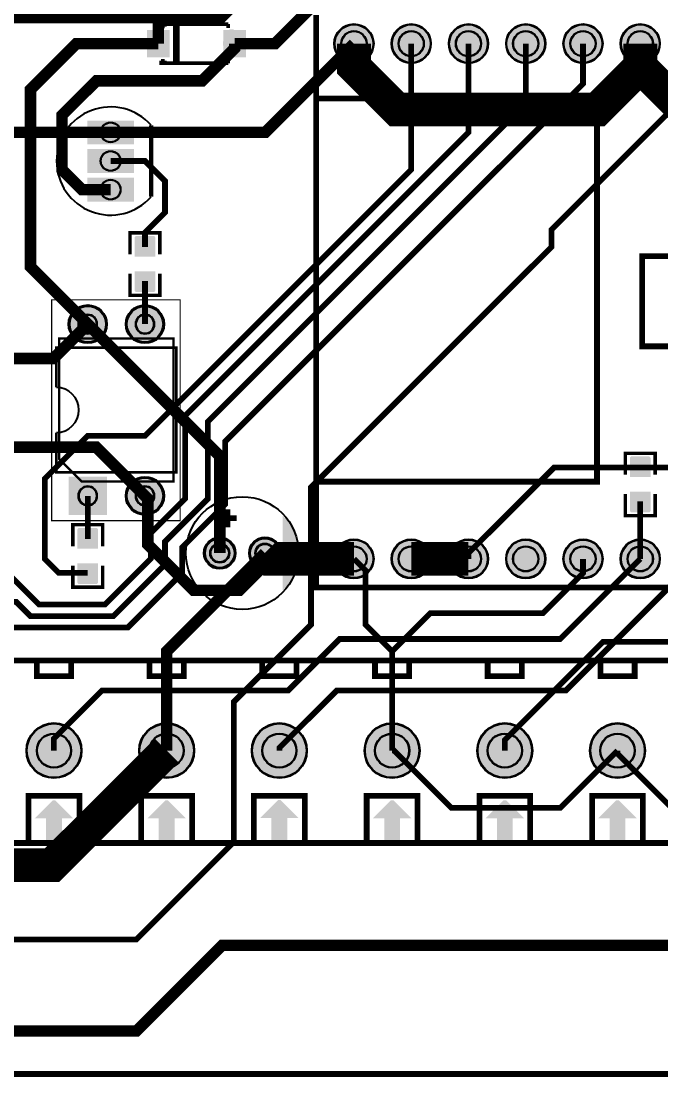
# Model space of a CAD drawing. Header units: millimetres. Extents: x 0 to 100, y 0 to 70.
# Drawn here: x 45.31 to 73.69, y -0.13 to 46.72 of the extents above; entities that cross this region are included whole.
import ezdxf

# ---------------------------------------------------------------- set-up
doc = ezdxf.new("R2010")
doc.units = ezdxf.units.MM
for name, color, linetype, true_color in [('BoardOutLine', 7, 'Continuous', 0xff00ff), ('BottomLayer', 7, 'Continuous', 0x0000ff), ('BottomSolderMaskLayer', 7, 'Continuous', 0xaa00ff), ('Document', 7, 'Continuous', 0xffffff), ('Mechanical', 7, 'Continuous', 0xf022f0), ('Multi-Layer', 7, 'Continuous', 0xc0c0c0), ('TopLayer', 7, 'Continuous', 0xff0000), ('TopPasteMaskLayer', 7, 'Continuous', 0x808080), ('TopSilkLayer', 7, 'Continuous', 0xffcc00), ('TopSolderMaskLayer', 7, 'Continuous', 0x800080)]:
    doc.layers.add(name, color=color, linetype=linetype, true_color=true_color)

msp = doc.modelspace()

# ---------------------------------------------------------------- hatches: boundary and pattern name
at = {"layer": 'BottomSolderMaskLayer'}
for points in [[(59.196, 45.72, 1), (60.947, 45.72, 1)], [(61.736, 45.72, 1), (63.487, 45.72, 1)], [(64.276, 45.72, 1), (66.027, 45.72, 1)], [(66.816, 45.72, 1), (68.567, 45.72, 1)], [(69.356, 45.72, 1), (71.107, 45.72, 1)], [(71.896, 45.72, 1), (73.647, 45.72, 1)], [(48.241, 42.31), (50.311, 42.31), (50.311, 41.256), (48.241, 41.256)], [(48.241, 41.04), (50.311, 41.04), (50.311, 39.986), (48.241, 39.986)], [(48.241, 39.77), (50.311, 39.77), (50.311, 38.716), (48.241, 38.716)], [(47.409, 33.274, 1), (49.111, 33.274, 1)], [(49.949, 33.274, 1), (51.651, 33.274, 1)], [(47.409, 24.803), (47.409, 26.505), (49.111, 26.505), (49.111, 24.803)], [(49.949, 25.654, 1), (51.651, 25.654, 1)], [(53.417, 23.114, 1), (54.819, 23.114, 1)], [(55.417, 23.114, 1), (56.819, 23.114, 1)], [(59.196, 22.86, 1), (60.947, 22.86, 1)], [(61.736, 22.86, 1), (63.487, 22.86, 1)], [(64.276, 22.86, 1), (66.027, 22.86, 1)], [(66.816, 22.86, 1), (68.567, 22.86, 1)], [(69.356, 22.86, 1), (71.107, 22.86, 1)], [(71.896, 22.86, 1), (73.647, 22.86, 1)], [(45.537, 14.351, 1), (47.988, 14.351, 1)], [(50.537, 14.351, 1), (52.988, 14.351, 1)], [(55.537, 14.351, 1), (57.988, 14.351, 1)], [(60.537, 14.351, 1), (62.988, 14.351, 1)], [(65.537, 14.351, 1), (67.988, 14.351, 1)], [(70.537, 14.351, 1), (72.988, 14.351, 1)]]:
    msp.add_hatch(color=256, dxfattribs=at).paths.add_polyline_path(points)
at = {"layer": 'Document'}
for points in [[(54.737, 46.355), (54.737, 45.091), (54.547, 45.091), (54.547, 46.355)], [(51.056, 45.815), (51.056, 45.625), (51.814, 45.625), (51.814, 45.815)], [(55.022, 45.818), (55.022, 45.628), (54.263, 45.628), (54.263, 45.818)], [(45.507, 10.25), (45.507, 12.34), (45.508, 12.357), (45.512, 12.373), (45.517, 12.389), (45.524, 12.404), (45.534, 12.418), (45.545, 12.43), (45.557, 12.441), (45.571, 12.45), (45.586, 12.458), (45.601, 12.463), (45.618, 12.466), (45.634, 12.467), (47.89, 12.467), (47.906, 12.466), (47.923, 12.463), (47.938, 12.458), (47.953, 12.45), (47.967, 12.441), (47.98, 12.43), (47.991, 12.418), (48, 12.404), (48.007, 12.389), (48.013, 12.373), (48.016, 12.357), (48.017, 12.34), (48.017, 10.25), (48.016, 10.233), (48.013, 10.217), (48.007, 10.201), (48, 10.186), (47.991, 10.173), (47.98, 10.16), (47.967, 10.149), (47.953, 10.14), (47.938, 10.133), (47.923, 10.127), (47.906, 10.124), (47.89, 10.123), (47.873, 10.124), (47.857, 10.127), (47.841, 10.133), (47.826, 10.14), (47.813, 10.149), (47.8, 10.16), (47.789, 10.173), (47.78, 10.186), (47.773, 10.201), (47.767, 10.217), (47.764, 10.233), (47.763, 10.25), (47.763, 12.213), (45.761, 12.213), (45.761, 10.25), (45.76, 10.233), (45.757, 10.217), (45.752, 10.201), (45.744, 10.186), (45.735, 10.173), (45.724, 10.16), (45.712, 10.149), (45.698, 10.14), (45.683, 10.133), (45.667, 10.127), (45.651, 10.124), (45.634, 10.123), (45.618, 10.124), (45.601, 10.127), (45.586, 10.133), (45.571, 10.14), (45.557, 10.149), (45.545, 10.16), (45.534, 10.173), (45.524, 10.186), (45.517, 10.201), (45.512, 10.217), (45.508, 10.233), (45.507, 10.25)], [(50.507, 10.25), (50.507, 12.34), (50.508, 12.357), (50.512, 12.373), (50.517, 12.389), (50.524, 12.404), (50.534, 12.418), (50.545, 12.43), (50.557, 12.441), (50.571, 12.45), (50.586, 12.458), (50.601, 12.463), (50.618, 12.466), (50.634, 12.467), (52.89, 12.467), (52.906, 12.466), (52.923, 12.463), (52.938, 12.458), (52.953, 12.45), (52.967, 12.441), (52.98, 12.43), (52.991, 12.418), (53, 12.404), (53.007, 12.389), (53.013, 12.373), (53.016, 12.357), (53.017, 12.34), (53.017, 10.25), (53.016, 10.233), (53.013, 10.217), (53.007, 10.201), (53, 10.186), (52.991, 10.172), (52.98, 10.16), (52.967, 10.149), (52.953, 10.14), (52.938, 10.132), (52.923, 10.127), (52.906, 10.124), (52.89, 10.123), (52.873, 10.124), (52.857, 10.127), (52.841, 10.132), (52.826, 10.14), (52.813, 10.149), (52.8, 10.16), (52.789, 10.172), (52.78, 10.186), (52.773, 10.201), (52.767, 10.217), (52.764, 10.233), (52.763, 10.25), (52.763, 12.213), (50.761, 12.213), (50.761, 10.25), (50.76, 10.233), (50.757, 10.217), (50.752, 10.201), (50.744, 10.186), (50.735, 10.172), (50.724, 10.16), (50.712, 10.149), (50.698, 10.14), (50.683, 10.132), (50.667, 10.127), (50.651, 10.124), (50.634, 10.123), (50.618, 10.124), (50.601, 10.127), (50.586, 10.132), (50.571, 10.14), (50.557, 10.149), (50.545, 10.16), (50.534, 10.172), (50.524, 10.186), (50.517, 10.201), (50.512, 10.217), (50.508, 10.233), (50.507, 10.25)], [(55.507, 10.26), (55.507, 12.35), (55.508, 12.367), (55.512, 12.383), (55.517, 12.399), (55.524, 12.414), (55.534, 12.428), (55.545, 12.44), (55.557, 12.451), (55.571, 12.46), (55.586, 12.468), (55.601, 12.473), (55.618, 12.476), (55.634, 12.477), (57.89, 12.477), (57.906, 12.476), (57.923, 12.473), (57.938, 12.468), (57.953, 12.46), (57.967, 12.451), (57.98, 12.44), (57.991, 12.428), (58, 12.414), (58.007, 12.399), (58.013, 12.383), (58.016, 12.367), (58.017, 12.35), (58.017, 10.26), (58.016, 10.243), (58.013, 10.227), (58.007, 10.211), (58, 10.197), (57.991, 10.183), (57.98, 10.17), (57.967, 10.159), (57.953, 10.15), (57.938, 10.143), (57.923, 10.137), (57.906, 10.134), (57.89, 10.133), (57.873, 10.134), (57.857, 10.137), (57.841, 10.143), (57.826, 10.15), (57.813, 10.159), (57.8, 10.17), (57.789, 10.183), (57.78, 10.197), (57.773, 10.211), (57.767, 10.227), (57.764, 10.243), (57.763, 10.26), (57.763, 12.223), (55.761, 12.223), (55.761, 10.26), (55.76, 10.243), (55.757, 10.227), (55.752, 10.211), (55.744, 10.197), (55.735, 10.183), (55.724, 10.17), (55.712, 10.159), (55.698, 10.15), (55.683, 10.143), (55.667, 10.137), (55.651, 10.134), (55.634, 10.133), (55.618, 10.134), (55.601, 10.137), (55.586, 10.143), (55.571, 10.15), (55.557, 10.159), (55.545, 10.17), (55.534, 10.183), (55.524, 10.197), (55.517, 10.211), (55.512, 10.227), (55.508, 10.243), (55.507, 10.26)], [(60.507, 10.25), (60.507, 12.34), (60.508, 12.357), (60.512, 12.373), (60.517, 12.389), (60.524, 12.404), (60.534, 12.418), (60.544, 12.43), (60.557, 12.441), (60.571, 12.45), (60.586, 12.458), (60.601, 12.463), (60.618, 12.466), (60.634, 12.467), (62.89, 12.467), (62.906, 12.466), (62.923, 12.463), (62.938, 12.458), (62.953, 12.45), (62.967, 12.441), (62.98, 12.43), (62.991, 12.418), (63, 12.404), (63.007, 12.389), (63.012, 12.373), (63.016, 12.357), (63.017, 12.34), (63.017, 10.25), (63.016, 10.233), (63.012, 10.217), (63.007, 10.201), (63, 10.186), (62.991, 10.172), (62.98, 10.16), (62.967, 10.149), (62.953, 10.14), (62.938, 10.132), (62.923, 10.127), (62.906, 10.124), (62.89, 10.123), (62.873, 10.124), (62.857, 10.127), (62.841, 10.132), (62.826, 10.14), (62.813, 10.149), (62.8, 10.16), (62.789, 10.172), (62.78, 10.186), (62.772, 10.201), (62.767, 10.217), (62.764, 10.233), (62.763, 10.25), (62.763, 12.213), (60.761, 12.213), (60.761, 10.25), (60.76, 10.233), (60.757, 10.217), (60.752, 10.201), (60.744, 10.186), (60.735, 10.172), (60.724, 10.16), (60.712, 10.149), (60.698, 10.14), (60.683, 10.132), (60.667, 10.127), (60.651, 10.124), (60.634, 10.123), (60.618, 10.124), (60.601, 10.127), (60.586, 10.132), (60.571, 10.14), (60.557, 10.149), (60.544, 10.16), (60.534, 10.172), (60.524, 10.186), (60.517, 10.201), (60.512, 10.217), (60.508, 10.233), (60.507, 10.25)], [(65.507, 10.25), (65.507, 12.34), (65.508, 12.357), (65.512, 12.373), (65.517, 12.389), (65.524, 12.404), (65.534, 12.418), (65.544, 12.43), (65.557, 12.441), (65.571, 12.45), (65.586, 12.458), (65.601, 12.463), (65.618, 12.466), (65.634, 12.467), (67.89, 12.467), (67.906, 12.466), (67.923, 12.463), (67.938, 12.458), (67.953, 12.45), (67.967, 12.441), (67.98, 12.43), (67.991, 12.418), (68, 12.404), (68.007, 12.389), (68.012, 12.373), (68.016, 12.357), (68.017, 12.34), (68.017, 10.25), (68.016, 10.233), (68.012, 10.217), (68.007, 10.201), (68, 10.186), (67.991, 10.172), (67.98, 10.16), (67.967, 10.149), (67.953, 10.14), (67.938, 10.132), (67.923, 10.127), (67.906, 10.124), (67.89, 10.123), (67.873, 10.124), (67.857, 10.127), (67.841, 10.132), (67.826, 10.14), (67.813, 10.149), (67.8, 10.16), (67.789, 10.172), (67.78, 10.186), (67.772, 10.201), (67.767, 10.217), (67.764, 10.233), (67.763, 10.25), (67.763, 12.213), (65.761, 12.213), (65.761, 10.25), (65.76, 10.233), (65.757, 10.217), (65.752, 10.201), (65.744, 10.186), (65.735, 10.172), (65.724, 10.16), (65.712, 10.149), (65.698, 10.14), (65.683, 10.132), (65.667, 10.127), (65.651, 10.124), (65.634, 10.123), (65.618, 10.124), (65.601, 10.127), (65.586, 10.132), (65.571, 10.14), (65.557, 10.149), (65.544, 10.16), (65.534, 10.172), (65.524, 10.186), (65.517, 10.201), (65.512, 10.217), (65.508, 10.233), (65.507, 10.25)], [(70.507, 10.25), (70.507, 12.34), (70.508, 12.357), (70.512, 12.373), (70.517, 12.389), (70.524, 12.404), (70.534, 12.418), (70.545, 12.43), (70.557, 12.441), (70.571, 12.45), (70.586, 12.458), (70.601, 12.463), (70.618, 12.466), (70.634, 12.467), (72.89, 12.467), (72.906, 12.466), (72.923, 12.463), (72.938, 12.458), (72.953, 12.45), (72.967, 12.441), (72.98, 12.43), (72.991, 12.418), (73, 12.404), (73.007, 12.389), (73.013, 12.373), (73.016, 12.357), (73.017, 12.34), (73.017, 10.25), (73.016, 10.233), (73.013, 10.217), (73.007, 10.201), (73, 10.186), (72.991, 10.172), (72.98, 10.16), (72.967, 10.149), (72.953, 10.14), (72.938, 10.132), (72.923, 10.127), (72.906, 10.124), (72.89, 10.123), (72.873, 10.124), (72.857, 10.127), (72.841, 10.132), (72.826, 10.14), (72.813, 10.149), (72.8, 10.16), (72.789, 10.172), (72.78, 10.186), (72.773, 10.201), (72.767, 10.217), (72.764, 10.233), (72.763, 10.25), (72.763, 12.213), (70.761, 12.213), (70.761, 10.25), (70.76, 10.233), (70.757, 10.217), (70.752, 10.201), (70.744, 10.186), (70.735, 10.172), (70.724, 10.16), (70.712, 10.149), (70.698, 10.14), (70.683, 10.132), (70.667, 10.127), (70.651, 10.124), (70.634, 10.123), (70.618, 10.124), (70.601, 10.127), (70.586, 10.132), (70.571, 10.14), (70.557, 10.149), (70.545, 10.16), (70.534, 10.172), (70.524, 10.186), (70.517, 10.201), (70.512, 10.217), (70.508, 10.233), (70.507, 10.25)], [(46.412, 10.251), (46.412, 11.351), (45.912, 11.351), (45.912, 11.351), (46.712, 12.151), (46.812, 12.151), (47.612, 11.351), (47.112, 11.351), (47.112, 10.251)], [(51.412, 10.251), (51.412, 11.351), (50.912, 11.351), (50.912, 11.351), (51.712, 12.151), (51.812, 12.151), (52.612, 11.351), (52.112, 11.351), (52.112, 10.251)], [(56.412, 10.261), (56.412, 11.361), (55.912, 11.361), (55.912, 11.361), (56.712, 12.161), (56.812, 12.161), (57.612, 11.361), (57.112, 11.361), (57.112, 10.261)], [(61.412, 10.251), (61.412, 11.351), (60.912, 11.351), (60.912, 11.351), (61.712, 12.151), (61.812, 12.151), (62.612, 11.351), (62.112, 11.351), (62.112, 10.251)], [(66.412, 10.251), (66.412, 11.351), (65.912, 11.351), (65.912, 11.351), (66.712, 12.151), (66.812, 12.151), (67.612, 11.351), (67.112, 11.351), (67.112, 10.251)], [(71.412, 10.251), (71.412, 11.351), (70.912, 11.351), (70.912, 11.351), (71.712, 12.151), (71.812, 12.151), (72.612, 11.351), (72.112, 11.351), (72.112, 10.251)]]:
    msp.add_hatch(color=256, dxfattribs=at).paths.add_polyline_path(points)
at = {"layer": 'Multi-Layer'}
for points in [[(59.221, 45.72, 1), (60.921, 45.72, 1)], [(61.761, 45.72, 1), (63.461, 45.72, 1)], [(64.301, 45.72, 1), (66.001, 45.72, 1)], [(66.841, 45.72, 1), (68.541, 45.72, 1)], [(69.381, 45.72, 1), (71.081, 45.72, 1)], [(71.921, 45.72, 1), (73.621, 45.72, 1)], [(48.266, 42.285), (50.286, 42.285), (50.286, 41.281), (48.266, 41.281)], [(48.266, 41.015), (50.286, 41.015), (50.286, 40.011), (48.266, 40.011)], [(48.266, 39.745), (50.286, 39.745), (50.286, 38.741), (48.266, 38.741)], [(47.46, 33.274, 1), (49.06, 33.274, 1)], [(50, 33.274, 1), (51.6, 33.274, 1)], [(47.46, 24.854), (47.46, 26.454), (49.06, 26.454), (49.06, 24.854)], [(50, 25.654, 1), (51.6, 25.654, 1)], [(53.468, 23.114, 1), (54.768, 23.114, 1)], [(55.468, 23.114, 1), (56.768, 23.114, 1)], [(59.221, 22.86, 1), (60.921, 22.86, 1)], [(61.761, 22.86, 1), (63.461, 22.86, 1)], [(64.301, 22.86, 1), (66.001, 22.86, 1)], [(66.841, 22.86, 1), (68.541, 22.86, 1)], [(69.381, 22.86, 1), (71.081, 22.86, 1)], [(71.921, 22.86, 1), (73.621, 22.86, 1)], [(45.562, 14.351, 1), (47.962, 14.351, 1)], [(50.562, 14.351, 1), (52.962, 14.351, 1)], [(55.562, 14.351, 1), (57.962, 14.351, 1)], [(60.562, 14.351, 1), (62.962, 14.351, 1)], [(65.562, 14.351, 1), (67.962, 14.351, 1)], [(70.562, 14.351, 1), (72.962, 14.351, 1)]]:
    msp.add_hatch(color=256, dxfattribs=at).paths.add_polyline_path(points)
at = {"layer": 'TopLayer'}
for points in [[(50.919, 46.295), (51.869, 46.295), (51.869, 45.145), (50.919, 45.145)], [(54.304, 46.295), (55.254, 46.295), (55.254, 45.145), (54.304, 45.145)], [(51.232, 36.291), (50.368, 36.291), (50.368, 37.098), (51.232, 37.098)], [(51.232, 35.591), (50.368, 35.591), (50.368, 34.785), (51.232, 34.785)], [(72.339, 26.512), (73.203, 26.512), (73.203, 27.319), (72.339, 27.319)], [(72.339, 25.812), (73.203, 25.812), (73.203, 25.006), (72.339, 25.006)], [(48.692, 23.337), (47.828, 23.337), (47.828, 24.144), (48.692, 24.144)], [(48.692, 22.637), (47.828, 22.637), (47.828, 21.831), (48.692, 21.831)]]:
    msp.add_hatch(color=256, dxfattribs=at).paths.add_polyline_path(points)
at = {"layer": 'TopPasteMaskLayer'}
for points in [[(50.919, 46.295), (51.869, 46.295), (51.869, 45.145), (50.919, 45.145)], [(54.304, 46.295), (55.254, 46.295), (55.254, 45.145), (54.304, 45.145)], [(50.35, 37.136), (50.35, 36.336), (50.4, 36.286), (50.628, 36.286), (50.628, 36.656), (50.958, 36.656), (50.958, 36.286), (51.2, 36.286), (51.25, 36.336), (51.25, 37.136), (51.2, 37.186), (50.4, 37.186)], [(51.25, 34.746), (51.25, 35.546), (51.2, 35.596), (50.972, 35.596), (50.972, 35.226), (50.642, 35.226), (50.642, 35.596), (50.4, 35.596), (50.35, 35.546), (50.35, 34.746), (50.4, 34.696), (51.2, 34.696)], [(72.321, 27.357), (72.321, 26.557), (72.371, 26.507), (72.599, 26.507), (72.599, 26.877), (72.929, 26.877), (72.929, 26.507), (73.171, 26.507), (73.221, 26.557), (73.221, 27.357), (73.171, 27.407), (72.371, 27.407)], [(73.221, 24.967), (73.221, 25.767), (73.171, 25.817), (72.943, 25.817), (72.943, 25.447), (72.613, 25.447), (72.613, 25.817), (72.371, 25.817), (72.321, 25.767), (72.321, 24.967), (72.371, 24.917), (73.171, 24.917)], [(47.81, 24.182), (47.81, 23.382), (47.86, 23.332), (48.088, 23.332), (48.088, 23.702), (48.418, 23.702), (48.418, 23.332), (48.66, 23.332), (48.71, 23.382), (48.71, 24.182), (48.66, 24.232), (47.86, 24.232)], [(48.71, 21.792), (48.71, 22.592), (48.66, 22.642), (48.432, 22.642), (48.432, 22.272), (48.102, 22.272), (48.102, 22.642), (47.86, 22.642), (47.81, 22.592), (47.81, 21.792), (47.86, 21.742), (48.66, 21.742)]]:
    msp.add_hatch(color=256, dxfattribs=at).paths.add_polyline_path(points)
at = {"layer": 'TopSilkLayer'}
for points in [[(56.912, 24.765), (56.961, 24.717), (57.008, 24.668), (57.054, 24.617), (57.098, 24.565), (57.141, 24.511), (57.182, 24.457), (57.221, 24.401), (57.259, 24.344), (57.295, 24.286), (57.329, 24.226), (57.361, 24.166), (57.392, 24.105), (57.421, 24.043), (57.447, 23.98), (57.472, 23.917), (57.495, 23.852), (57.517, 23.787), (57.536, 23.722), (57.553, 23.656), (57.568, 23.589), (57.581, 23.522), (57.593, 23.454), (57.602, 23.387), (57.609, 23.319), (57.614, 23.251), (57.617, 23.182), (57.618, 23.114), (57.617, 23.046), (57.614, 22.977), (57.609, 22.909), (57.602, 22.841), (57.593, 22.774), (57.581, 22.706), (57.568, 22.639), (57.553, 22.572), (57.536, 22.506), (57.517, 22.441), (57.495, 22.376), (57.472, 22.311), (57.447, 22.248), (57.421, 22.185), (57.392, 22.123), (57.361, 22.062), (57.329, 22.002), (57.295, 21.942), (57.259, 21.884), (57.221, 21.827), (57.182, 21.771), (57.141, 21.717), (57.098, 21.663), (57.054, 21.611), (57.008, 21.56), (56.961, 21.511), (56.912, 21.463)], [(46.412, 10.251), (46.412, 11.351), (45.912, 11.351), (45.912, 11.351), (46.712, 12.151), (46.812, 12.151), (47.612, 11.351), (47.112, 11.351), (47.112, 10.251)], [(51.412, 10.251), (51.412, 11.351), (50.912, 11.351), (50.912, 11.351), (51.712, 12.151), (51.812, 12.151), (52.612, 11.351), (52.112, 11.351), (52.112, 10.251)], [(56.412, 10.261), (56.412, 11.361), (55.912, 11.361), (55.912, 11.361), (56.712, 12.161), (56.812, 12.161), (57.612, 11.361), (57.112, 11.361), (57.112, 10.261)], [(61.412, 10.251), (61.412, 11.351), (60.912, 11.351), (60.912, 11.351), (61.712, 12.151), (61.812, 12.151), (62.612, 11.351), (62.112, 11.351), (62.112, 10.251)], [(66.412, 10.251), (66.412, 11.351), (65.912, 11.351), (65.912, 11.351), (66.712, 12.151), (66.812, 12.151), (67.612, 11.351), (67.112, 11.351), (67.112, 10.251)], [(71.412, 10.251), (71.412, 11.351), (70.912, 11.351), (70.912, 11.351), (71.712, 12.151), (71.812, 12.151), (72.612, 11.351), (72.112, 11.351), (72.112, 10.251)]]:
    msp.add_hatch(color=256, dxfattribs=at).paths.add_polyline_path(points)
at = {"layer": 'TopSolderMaskLayer'}
for points in [[(59.196, 45.72, 1), (60.947, 45.72, 1)], [(61.736, 45.72, 1), (63.487, 45.72, 1)], [(64.276, 45.72, 1), (66.027, 45.72, 1)], [(66.816, 45.72, 1), (68.567, 45.72, 1)], [(69.356, 45.72, 1), (71.107, 45.72, 1)], [(71.896, 45.72, 1), (73.647, 45.72, 1)], [(50.893, 46.32), (51.894, 46.32), (51.894, 45.12), (50.893, 45.12)], [(54.278, 46.32), (55.279, 46.32), (55.279, 45.12), (54.278, 45.12)], [(48.241, 42.31), (50.311, 42.31), (50.311, 41.256), (48.241, 41.256)], [(48.241, 41.04), (50.311, 41.04), (50.311, 39.986), (48.241, 39.986)], [(48.241, 39.77), (50.311, 39.77), (50.311, 38.716), (48.241, 38.716)], [(51.259, 36.267), (50.341, 36.267), (50.341, 37.121), (51.259, 37.121)], [(51.259, 35.615), (50.341, 35.615), (50.341, 34.761), (51.259, 34.761)], [(47.409, 33.274, 1), (49.111, 33.274, 1)], [(49.949, 33.274, 1), (51.651, 33.274, 1)], [(72.312, 26.488), (73.23, 26.488), (73.23, 27.342), (72.312, 27.342)], [(47.409, 24.803), (47.409, 26.505), (49.111, 26.505), (49.111, 24.803)], [(49.949, 25.654, 1), (51.651, 25.654, 1)], [(72.312, 25.836), (73.23, 25.836), (73.23, 24.982), (72.312, 24.982)], [(48.719, 23.313), (47.801, 23.313), (47.801, 24.167), (48.719, 24.167)], [(53.417, 23.114, 1), (54.819, 23.114, 1)], [(55.417, 23.114, 1), (56.819, 23.114, 1)], [(59.196, 22.86, 1), (60.947, 22.86, 1)], [(61.736, 22.86, 1), (63.487, 22.86, 1)], [(64.276, 22.86, 1), (66.027, 22.86, 1)], [(66.816, 22.86, 1), (68.567, 22.86, 1)], [(69.356, 22.86, 1), (71.107, 22.86, 1)], [(71.896, 22.86, 1), (73.647, 22.86, 1)], [(48.719, 22.661), (47.801, 22.661), (47.801, 21.807), (48.719, 21.807)], [(45.537, 14.351, 1), (47.988, 14.351, 1)], [(50.537, 14.351, 1), (52.988, 14.351, 1)], [(55.537, 14.351, 1), (57.988, 14.351, 1)], [(60.537, 14.351, 1), (62.988, 14.351, 1)], [(65.537, 14.351, 1), (67.988, 14.351, 1)], [(70.537, 14.351, 1), (72.988, 14.351, 1)]]:
    msp.add_hatch(color=256, dxfattribs=at).paths.add_polyline_path(points)

# ---------------------------------------------------------------- linework, layer by layer
at = {"layer": 'BoardOutLine', "const_width": 0.254}
msp.add_lwpolyline([(0.127, 69.977), (0, 70.104), (100, 70.104), (100, 0), (0, 0), (0, 70.104)], dxfattribs=at)
at = {"layer": 'BottomLayer'}
for points, const_width in [([(57.277, 50.431), (57.035, 50.431), (53.975, 47.371), (44.335, 47.371), (41.275, 50.431)], 1.5), ([(60.071, 45.72), (60.071, 44.704), (61.976, 42.799), (70.866, 42.799), (72.771, 44.704)], 1.5), ([(72.771, 45.72), (72.771, 44.704), (74.676, 42.799), (76.2, 42.799), (77.851, 44.45), (77.851, 45.72)], 1.5), ([(49.276, 41.783), (56.134, 41.783), (60.071, 45.72)], 0.512), ([(41.529, 41.91), (41.656, 41.783), (49.276, 41.783)], 0.512), ([(54.118, 23.114), (54.118, 27.416), (48.26, 33.274)], 0.512), ([(42.545, 25.781), (44.577, 27.813), (48.641, 27.813), (50.8, 25.654)], 0.512), ([(56.118, 23.114), (56.118, 22.59), (54.991, 21.463), (52.959, 21.463), (50.927, 23.495), (50.927, 25.527), (50.8, 25.654)], 0.512), ([(60.071, 22.86), (56.372, 22.86), (56.118, 23.114)], 1.5), ([(46.762, 14.351), (46.762, 14.885), (48.895, 17.018), (57.15, 17.018), (59.436, 19.304), (69.215, 19.304), (72.771, 22.86)], 0.254), ([(56.762, 14.351), (56.762, 14.471), (59.309, 17.018), (69.469, 17.018), (75.311, 22.86)], 0.254)]:
    msp.add_lwpolyline(points, dxfattribs=dict(at, const_width=const_width))
at = {"layer": 'BottomSolderMaskLayer'}
for points in [[(47.835, 33.277), (47.835, 33.271)], [(48.685, 33.277), (48.685, 33.271)], [(50.375, 33.277), (50.375, 33.271)], [(51.226, 33.277), (51.226, 33.271)], [(47.835, 25.657), (47.835, 25.651)], [(48.685, 25.657), (48.685, 25.651)], [(50.375, 25.657), (50.375, 25.651)], [(51.226, 25.657), (51.226, 25.651)]]:
    msp.add_lwpolyline(points, close=True, dxfattribs=at)
for centre, radius in [((60.071, 45.72), 0.875), ((62.611, 45.72), 0.875), ((65.151, 45.72), 0.875), ((67.691, 45.72), 0.875), ((70.231, 45.72), 0.875), ((72.771, 45.72), 0.875), ((60.071, 45.72), 0.566), ((62.611, 45.72), 0.566), ((65.151, 45.72), 0.566), ((67.691, 45.72), 0.566), ((70.231, 45.72), 0.566), ((72.771, 45.72), 0.566), ((49.276, 41.783), 0.443), ((49.276, 40.513), 0.443), ((49.276, 39.243), 0.443), ((48.26, 33.274), 0.851), ((50.8, 33.274), 0.851), ((50.8, 25.654), 0.851), ((54.118, 23.114), 0.701), ((54.118, 23.114), 0.431), ((56.118, 23.114), 0.701), ((56.118, 23.114), 0.431), ((60.071, 22.86), 0.875), ((60.071, 22.86), 0.566), ((62.611, 22.86), 0.875), ((62.611, 22.86), 0.566), ((65.151, 22.86), 0.875), ((65.151, 22.86), 0.566), ((67.691, 22.86), 0.875), ((67.691, 22.86), 0.566), ((70.231, 22.86), 0.875), ((70.231, 22.86), 0.566), ((72.771, 22.86), 0.875), ((72.771, 22.86), 0.566), ((46.762, 14.351), 1.225), ((51.762, 14.351), 1.225), ((56.762, 14.351), 1.225), ((61.762, 14.351), 1.225), ((66.762, 14.351), 1.225), ((71.762, 14.351), 1.225), ((46.762, 14.351), 0.766), ((51.762, 14.351), 0.766), ((56.762, 14.351), 0.766), ((61.762, 14.351), 0.766), ((66.762, 14.351), 0.766), ((71.762, 14.351), 0.766)]:
    msp.add_circle(centre, radius, dxfattribs=at)
for centre, start, end in [((48.26, 33.277), 360, 180), ((48.26, 33.271), 180, 360), ((50.8, 33.277), 360, 180), ((50.8, 33.271), 180, 360), ((48.26, 25.657), 360, 180), ((50.8, 25.657), 360, 180), ((48.26, 25.651), 180, 360), ((50.8, 25.651), 180, 360)]:
    msp.add_arc(centre, 0.425, start, end, dxfattribs=at)
at = {"layer": 'Document', "const_width": 0.1}
msp.add_lwpolyline([(46.99, 27.29), (46.99, 32.639), (52.07, 32.639), (52.07, 26.289), (47.991, 26.289), (46.99, 27.29)], close=True, dxfattribs=at)
at = {"layer": 'Mechanical', "const_width": 0.05}
msp.add_lwpolyline([(46.66, 24.554), (52.36, 24.554), (52.36, 34.354), (46.66, 34.354), (46.66, 24.554)], close=True, dxfattribs=at)
at = {"layer": 'Multi-Layer'}
for points in [[(47.86, 33.277), (47.86, 33.272)], [(48.66, 33.277), (48.66, 33.272)], [(50.4, 33.277), (50.4, 33.272)], [(51.2, 33.277), (51.2, 33.272)], [(47.86, 25.657), (47.86, 25.652)], [(48.66, 25.657), (48.66, 25.652)], [(50.4, 25.657), (50.4, 25.652)], [(51.2, 25.657), (51.2, 25.652)]]:
    msp.add_lwpolyline(points, close=True, dxfattribs=at)
for centre, radius in [((60.071, 45.72), 0.85), ((62.611, 45.72), 0.85), ((65.151, 45.72), 0.85), ((67.691, 45.72), 0.85), ((70.231, 45.72), 0.85), ((72.771, 45.72), 0.85), ((60.071, 45.72), 0.55), ((62.611, 45.72), 0.55), ((65.151, 45.72), 0.55), ((67.691, 45.72), 0.55), ((70.231, 45.72), 0.55), ((72.771, 45.72), 0.55), ((49.276, 41.783), 0.432), ((49.276, 40.513), 0.432), ((49.276, 39.243), 0.432), ((48.26, 33.274), 0.8), ((50.8, 33.274), 0.8), ((50.8, 25.654), 0.8), ((54.118, 23.114), 0.65), ((54.118, 23.114), 0.4), ((56.118, 23.114), 0.65), ((56.118, 23.114), 0.4), ((60.071, 22.86), 0.85), ((62.611, 22.86), 0.85), ((65.151, 22.86), 0.85), ((67.691, 22.86), 0.85), ((70.231, 22.86), 0.85), ((72.771, 22.86), 0.85), ((60.071, 22.86), 0.55), ((62.611, 22.86), 0.55), ((65.151, 22.86), 0.55), ((67.691, 22.86), 0.55), ((70.231, 22.86), 0.55), ((72.771, 22.86), 0.55), ((46.762, 14.351), 1.2), ((51.762, 14.351), 1.2), ((56.762, 14.351), 1.2), ((61.762, 14.351), 1.2), ((66.762, 14.351), 1.2), ((71.762, 14.351), 1.2), ((46.762, 14.351), 0.75), ((51.762, 14.351), 0.75), ((56.762, 14.351), 0.75), ((61.762, 14.351), 0.75), ((66.762, 14.351), 0.75), ((71.762, 14.351), 0.75)]:
    msp.add_circle(centre, radius, dxfattribs=at)
for centre, start, end in [((48.26, 33.277), 360, 180), ((48.26, 33.272), 180, 360), ((50.8, 33.277), 360, 180), ((50.8, 33.272), 180, 360), ((48.26, 25.657), 360, 180), ((50.8, 25.657), 360, 180), ((48.26, 25.652), 180, 360), ((50.8, 25.652), 180, 360)]:
    msp.add_arc(centre, 0.4, start, end, dxfattribs=at)
at = {"layer": 'TopLayer'}
for points, const_width in [([(77.724, 56.007), (77.724, 60.071), (79.375, 61.722), (97.409, 61.722), (98.679, 60.452), (98.679, 8.382), (96.012, 5.715), (54.229, 5.715), (50.419, 1.905), (9.525, 1.905), (1.651, 9.779), (1.651, 20.828), (3.039, 22.216), (3.81, 22.216)], 0.5), ([(51.394, 45.72), (51.394, 52.314), (51.277, 52.431)], 0.512), ([(54.779, 45.72), (56.566, 45.72), (63.277, 52.431)], 0.512), ([(51.394, 45.72), (47.752, 45.72), (45.72, 43.688), (45.72, 35.814), (48.26, 33.274)], 0.512), ([(54.779, 45.72), (54.779, 45.507), (53.34, 44.069), (48.641, 44.069), (47.117, 42.545), (47.117, 40.132), (48.006, 39.243), (49.276, 39.243)], 0.512), ([(75.565, 45.72), (75.565, 44.196), (68.834, 37.465), (68.834, 36.703), (58.166, 26.035), (58.166, 19.939), (54.737, 16.51), (54.737, 10.287), (50.419, 5.969), (12.566, 5.969), (4.184, 14.351)], 0.254), ([(23.622, 22.361), (28.439, 22.361), (30.988, 19.812), (50.038, 19.812), (52.451, 22.225), (52.451, 23.368), (54.356, 25.273), (54.356, 28.067), (70.231, 43.942), (70.231, 45.72)], 0.254), ([(32.639, 22.361), (35.551, 22.361), (36.957, 20.955), (45.085, 20.955), (45.72, 20.32), (49.403, 20.32), (51.689, 22.606), (51.689, 23.622), (53.594, 25.527), (53.594, 28.956), (67.691, 43.053), (67.691, 45.72)], 0.254), ([(40.005, 22.361), (44.568, 22.361), (46.101, 20.828), (49.022, 20.828), (51.054, 22.86), (51.054, 24.003), (52.578, 25.527), (52.578, 29.21), (65.151, 41.783), (65.151, 45.72)], 0.254), ([(48.26, 22.234), (46.981, 22.234), (46.355, 22.86), (46.355, 26.416), (48.26, 28.321), (50.8, 28.321), (62.611, 40.132), (62.611, 45.72)], 0.254), ([(50.8, 36.694), (50.8, 37.338), (51.689, 38.227), (51.689, 39.624), (50.8, 40.513), (49.276, 40.513)], 0.254), ([(50.8, 33.274), (50.8, 35.188)], 0.254), ([(40.005, 33.401), (41.656, 31.75), (46.736, 31.75), (48.26, 33.274)], 0.512), ([(65.151, 22.86), (65.151, 23.114), (68.953, 26.915), (72.771, 26.915)], 0.254), ([(72.771, 26.915), (75.311, 26.915)], 0.254), ([(48.26, 23.74), (48.26, 25.654)], 0.254), ([(72.771, 22.86), (72.771, 25.409)], 0.254), ([(62.611, 22.86), (65.151, 22.86)], 1.5), ([(51.762, 14.351), (51.762, 18.758), (56.118, 23.114)], 0.512), ([(61.762, 14.351), (61.762, 18.756), (60.579, 19.939), (60.579, 22.352), (60.071, 22.86)], 0.254), ([(70.231, 22.86), (70.231, 22.225), (68.453, 20.447), (63.453, 20.447), (61.762, 18.756)], 0.254), ([(66.762, 14.351), (66.762, 14.819), (71.12, 19.177), (74.168, 19.177), (77.851, 22.86)], 0.254), ([(40.139, 14.351), (40.139, 13.328), (44.196, 9.271), (46.682, 9.271), (51.762, 14.351)], 1.5), ([(61.762, 14.351), (61.849, 14.351), (64.389, 11.811), (69.222, 11.811), (71.762, 14.351)], 0.254), ([(71.762, 14.351), (71.762, 14.217), (74.295, 11.684), (79.095, 11.684), (81.762, 14.351)], 0.254)]:
    msp.add_lwpolyline(points, dxfattribs=dict(at, const_width=const_width))
at = {"layer": 'TopSilkLayer'}
for points, const_width in [([(59.091, 21.59), (58.396, 21.59), (58.396, 46.99)], 0.254), ([(51.506, 46.475), (51.506, 46.586), (51.68, 46.586)], 0.152), ([(51.506, 46.475), (51.68, 46.475)], 0.152), ([(51.68, 46.586), (51.68, 46.475)], 0.152), ([(51.68, 46.586), (54.492, 46.586)], 0.152), ([(52.116, 46.586), (52.116, 44.854)], 0.152), ([(52.259, 46.586), (52.259, 44.854)], 0.152), ([(54.492, 46.586), (54.492, 46.418)], 0.152), ([(51.506, 44.965), (51.68, 44.965)], 0.152), ([(51.68, 44.854), (51.506, 44.854), (51.506, 44.965)], 0.152), ([(51.68, 44.965), (51.68, 44.854)], 0.152), ([(54.492, 44.854), (54.492, 45.022)], 0.152), ([(51.68, 44.854), (54.492, 44.854)], 0.152), ([(58.396, 26.285), (70.851, 26.285), (70.851, 43.29), (58.396, 43.29)], 0.254), ([(51.077, 38.926), (51.077, 42.101)], 0.201), ([(51.461, 36.367), (51.461, 37.326), (50.139, 37.326), (50.139, 36.367)], 0.152), ([(51.461, 35.515), (51.461, 34.556), (50.139, 34.556), (50.139, 35.515)], 0.152), ([(46.871, 28.463), (46.871, 26.693), (52.189, 26.693), (52.189, 32.235), (46.871, 32.235), (46.871, 30.465)], 0.12), ([(72.111, 26.588), (72.111, 27.547), (73.432, 27.547), (73.432, 26.588)], 0.152), ([(72.111, 25.736), (72.111, 24.777), (73.432, 24.777), (73.432, 25.736)], 0.152), ([(54.464, 25.06), (54.464, 24.26)], 0.254), ([(48.921, 23.413), (48.921, 24.372), (47.599, 24.372), (47.599, 23.413)], 0.152), ([(54.064, 24.66), (54.864, 24.66)], 0.254), ([(48.921, 22.561), (48.921, 21.602), (47.599, 21.602), (47.599, 22.561)], 0.152), ([(59.091, 21.59), (96.501, 21.59)], 0.254), ([(44.262, 18.351), (84.262, 18.351), (84.262, 10.251), (44.262, 10.251), (44.262, 18.341)], 0.254), ([(46.003, 18.351), (46.003, 17.653), (47.522, 17.653), (47.522, 18.351)], 0.254), ([(51.003, 18.351), (51.003, 17.653), (52.522, 17.653), (52.522, 18.351)], 0.254), ([(56.003, 18.351), (56.003, 17.653), (57.522, 17.653), (57.522, 18.351)], 0.254), ([(61.003, 18.351), (61.003, 17.653), (62.522, 17.653), (62.522, 18.351)], 0.254), ([(66.003, 18.351), (66.003, 17.653), (67.522, 17.653), (67.522, 18.351)], 0.254), ([(71.003, 18.351), (71.003, 17.653), (72.522, 17.653), (72.522, 18.351)], 0.254), ([(45.634, 10.25), (45.634, 12.34), (47.89, 12.34), (47.89, 10.25)], 0.254), ([(50.634, 10.25), (50.634, 12.34), (52.89, 12.34), (52.89, 10.25)], 0.254), ([(55.634, 10.26), (55.634, 12.35), (57.89, 12.35), (57.89, 10.26)], 0.254), ([(60.634, 10.25), (60.634, 12.34), (62.89, 12.34), (62.89, 10.25)], 0.254), ([(65.634, 10.25), (65.634, 12.34), (67.89, 12.34), (67.89, 10.25)], 0.254), ([(70.634, 10.25), (70.634, 12.34), (72.89, 12.34), (72.89, 10.25)], 0.254)]:
    msp.add_lwpolyline(points, dxfattribs=dict(at, const_width=const_width))
at = {"layer": 'TopSilkLayer', "const_width": 0.254}
msp.add_lwpolyline([(72.851, 32.29), (72.851, 36.29), (79.851, 36.29), (79.851, 32.29), (72.851, 32.29)], close=True, dxfattribs=at)
at = {"layer": 'TopSilkLayer'}
msp.add_circle((55.118, 23.114), 2.5, dxfattribs=at)
for centre, radius, start, end in [((49.277, 40.513), 2.4, 41.4049, 318.5951), ((46.87, 29.464), 1, 270, 90)]:
    msp.add_arc(centre, radius, start, end, dxfattribs=at)
at = {"layer": 'TopSolderMaskLayer'}
for points in [[(47.835, 33.277), (47.835, 33.271)], [(48.685, 33.277), (48.685, 33.271)], [(50.375, 33.277), (50.375, 33.271)], [(51.226, 33.277), (51.226, 33.271)], [(47.835, 25.657), (47.835, 25.651)], [(48.685, 25.657), (48.685, 25.651)], [(50.375, 25.657), (50.375, 25.651)], [(51.226, 25.657), (51.226, 25.651)]]:
    msp.add_lwpolyline(points, close=True, dxfattribs=at)
for centre, radius in [((60.071, 45.72), 0.875), ((62.611, 45.72), 0.875), ((65.151, 45.72), 0.875), ((67.691, 45.72), 0.875), ((70.231, 45.72), 0.875), ((72.771, 45.72), 0.875), ((60.071, 45.72), 0.566), ((62.611, 45.72), 0.566), ((65.151, 45.72), 0.566), ((67.691, 45.72), 0.566), ((70.231, 45.72), 0.566), ((72.771, 45.72), 0.566), ((49.276, 41.783), 0.443), ((49.276, 40.513), 0.443), ((49.276, 39.243), 0.443), ((48.26, 33.274), 0.851), ((50.8, 33.274), 0.851), ((50.8, 25.654), 0.851), ((54.118, 23.114), 0.701), ((54.118, 23.114), 0.431), ((56.118, 23.114), 0.701), ((56.118, 23.114), 0.431), ((60.071, 22.86), 0.875), ((60.071, 22.86), 0.566), ((62.611, 22.86), 0.875), ((62.611, 22.86), 0.566), ((65.151, 22.86), 0.875), ((65.151, 22.86), 0.566), ((67.691, 22.86), 0.875), ((67.691, 22.86), 0.566), ((70.231, 22.86), 0.875), ((70.231, 22.86), 0.566), ((72.771, 22.86), 0.875), ((72.771, 22.86), 0.566), ((46.762, 14.351), 1.225), ((51.762, 14.351), 1.225), ((56.762, 14.351), 1.225), ((61.762, 14.351), 1.225), ((66.762, 14.351), 1.225), ((71.762, 14.351), 1.225), ((46.762, 14.351), 0.766), ((51.762, 14.351), 0.766), ((56.762, 14.351), 0.766), ((61.762, 14.351), 0.766), ((66.762, 14.351), 0.766), ((71.762, 14.351), 0.766)]:
    msp.add_circle(centre, radius, dxfattribs=at)
for centre, start, end in [((48.26, 33.277), 360, 180), ((48.26, 33.271), 180, 360), ((50.8, 33.277), 360, 180), ((50.8, 33.271), 180, 360), ((48.26, 25.657), 360, 180), ((50.8, 25.657), 360, 180), ((48.26, 25.651), 180, 360), ((50.8, 25.651), 180, 360)]:
    msp.add_arc(centre, 0.425, start, end, dxfattribs=at)

doc.saveas('drawing.dxf')
